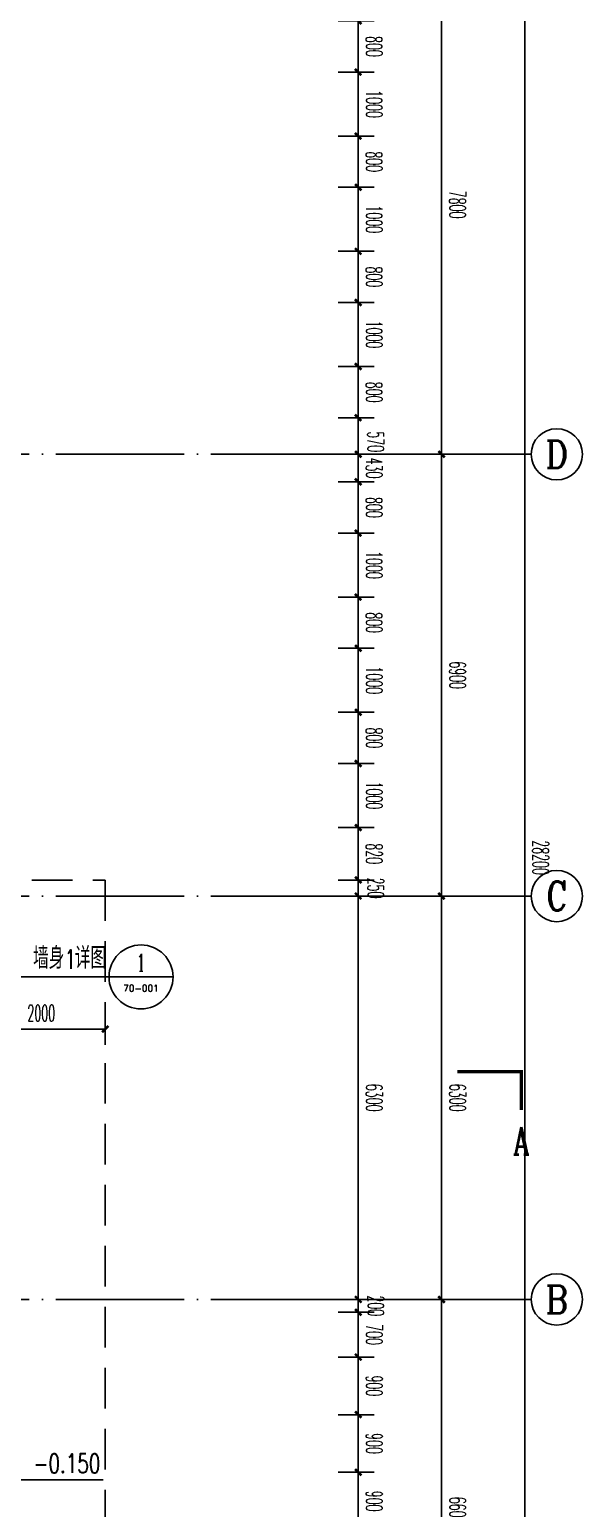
# Model space of a CAD drawing. Header units: millimetres. Extents: x -13830 to 215738, y -24143 to 193994.
# Drawn here: x 26195 to 34827, y 88334 to 111432 of the extents above; entities that cross this region are included whole.
import ezdxf
from ezdxf.enums import TextEntityAlignment as Align

# ---------------------------------------------------------------- set-up
doc = ezdxf.new("R2010")
doc.units = ezdxf.units.MM
doc.header["$LTSCALE"] = 100
doc.linetypes.add('DOTE', pattern=[2.42, 2, -0.2, 0.02, -0.2])
doc.linetypes.add('MCST GF$0$Club House GF$0$Club House GF$0$DASHED2', pattern=[9.525, 6.35, -3.175])
doc.layers.get('0').update_dxf_attribs({"linetype": 'CONTINUOUS'})
doc.layers.get('DEFPOINTS').update_dxf_attribs({"linetype": 'CONTINUOUS'})
for name, color, linetype in [('A-Drain-Well', 201, 'CONTINUOUS'), ('AXIS', 3, 'CONTINUOUS'), ('AXIS_TEXT', 7, 'CONTINUOUS'), ('DIM_ELEV', 3, 'CONTINUOUS'), ('DIM_IDEN', 3, 'CONTINUOUS'), ('DIM_SYMB', 3, 'CONTINUOUS'), ('DOTE', 8, 'CONTINUOUS'), ('MCST GF$0$A-_FNSH----_E-', 9, 'CONTINUOUS'), ('PUB_DIM', 3, 'CONTINUOUS'), ('PUB_TEXT', 7, 'CONTINUOUS'), ('WINDOW', 4, 'CONTINUOUS')]:
    doc.layers.add(name, color=color, linetype=linetype)
doc.styles.add('_TCH_AXIS', font='COMPLEX', dxfattribs={"bigfont": 'GBCBIG'})
doc.styles.add('_TCH_DIM', font='SIMPLEX', dxfattribs={"bigfont": 'GBCBIG'})
doc.styles.add('_TCH_LABEL', font='COMPLEX', dxfattribs={"bigfont": 'GBCBIG'})
doc.styles.add('COMPLEX', font='COMPLEX')
doc.styles.add('DIM_FONT_T3', font='SIMPLEX', dxfattribs={"width": 0.494118, "bigfont": 'GBCBIG'})
doc.dimstyles.new('_TCH_ARCH&&100', dxfattribs={"dimtxt": 255, "dimasz": 100, "dimexe": 250, "dimexo": 300, "dimgap": 122.5, "dimtad": 1, "dimdec": 0, "dimzin": 0, "dimdsep": 46, "dimtxsty": 'DIM_FONT_T3', "dimblk": 'ARCHTICK', "dimcen": 0.09, "dimclrt": 7, "dimazin": 0, "dimtfac": 1, "dimtdec": 0, "dimtix": 1, "dimtmove": 2, "dimatfit": 3, "dimldrblk": 'ARCHTICK', "dimfxl": 1, "dimtolj": 1, "dimtzin": 0, "dimarcsym": 0})

# ---------------------------------------------------------------- blocks, each defined once
blk = doc.blocks.new('_AXISO')
blk.add_circle((0, 0), 0.5)
at = {"layer": 'AXIS_TEXT', "style": 'COMPLEX', "width": 1.041667}
blk.add_attdef('A', text='', height=0.56, dxfattribs=at).set_placement((-0.25, -0.28), (0.25, -0.28), align=Align.FIT)
blk = doc.blocks.new('_ArchTick')
at = {"color": 0, "linetype": 'ByBlock', "const_width": 0.4}
blk.add_lwpolyline([(-0.5, -0.5), (0.5, 0.5)], dxfattribs=at)
blk = doc.blocks.new('*D1037')
at = {"layer": 'AXIS', "color": 0, "lineweight": -2, "transparency": 16777216}
for p, q in [((25350, 27650), (28200, 27650)), ((27950, -550), (27950, 27650)), ((25350, -550), (28200, -550))]:
    blk.add_line(p, q, dxfattribs=at)
at = {"layer": 'DEFPOINTS', "color": 0, "transparency": 16777216}
for p in [(25050, 27650), (27950, 27650), (25050, -550)]:
    blk.add_point(p, dxfattribs=at)
at = {"layer": 'AXIS', "color": 0, "lineweight": -2, "transparency": 16777216, "xscale": 100, "yscale": 100, "zscale": 100}
for p, rotation in [((27950, 27650), 90.0000788328642), ((27950, -550), 270.0000788328642)]:
    blk.add_blockref('_ArchTick', p, dxfattribs=dict(at, rotation=rotation))
at = {"layer": 'AXIS', "color": 7, "transparency": 16777216, "insert": (28200, 13550), "char_height": 255, "attachment_point": 5, "rotation": 270.0001, "style": 'DIM_FONT_T3'}
blk.add_mtext('\\A1;28200', dxfattribs=at)
blk = doc.blocks.new('*D1039')
at = {"layer": 'AXIS', "color": 0, "lineweight": -2, "transparency": 16777216}
for p, q in [((25900, 6650), (26900, 6650)), ((26650, 50), (26650, 6650)), ((25900, 50), (26900, 50))]:
    blk.add_line(p, q, dxfattribs=at)
at = {"layer": 'DEFPOINTS', "color": 0, "transparency": 16777216}
for p in [(25600, 6650), (26650, 6650), (25600, 50)]:
    blk.add_point(p, dxfattribs=at)
at = {"layer": 'AXIS', "color": 0, "lineweight": -2, "transparency": 16777216, "xscale": 100, "yscale": 100, "zscale": 100}
for p, rotation in [((26650, 6650), 90.00007883286418), ((26650, 50), 270.0000788328642)]:
    blk.add_blockref('_ArchTick', p, dxfattribs=dict(at, rotation=rotation))
at = {"layer": 'AXIS', "color": 7, "transparency": 16777216, "insert": (26900, 3350), "char_height": 255, "attachment_point": 5, "rotation": 270.0001, "style": 'DIM_FONT_T3'}
blk.add_mtext('\\A1;6600', dxfattribs=at)
blk = doc.blocks.new('*D1040')
at = {"layer": 'AXIS', "color": 0, "lineweight": -2, "transparency": 16777216}
for p, q in [((25900, 12950), (26900, 12950)), ((26650, 6650), (26650, 12950)), ((25900, 6650), (26900, 6650))]:
    blk.add_line(p, q, dxfattribs=at)
at = {"layer": 'DEFPOINTS', "color": 0, "transparency": 16777216}
for p in [(25600, 12950), (26650, 12950), (25600, 6650)]:
    blk.add_point(p, dxfattribs=at)
at = {"layer": 'AXIS', "color": 0, "lineweight": -2, "transparency": 16777216, "xscale": 100, "yscale": 100, "zscale": 100}
for p, rotation in [((26650, 12950), 90.00007883286418), ((26650, 6650), 270.0000788328642)]:
    blk.add_blockref('_ArchTick', p, dxfattribs=dict(at, rotation=rotation))
at = {"layer": 'AXIS', "color": 7, "transparency": 16777216, "insert": (26900, 9800), "char_height": 255, "attachment_point": 5, "rotation": 270.0001, "style": 'DIM_FONT_T3'}
blk.add_mtext('\\A1;6300', dxfattribs=at)
blk = doc.blocks.new('*D1041')
at = {"layer": 'AXIS', "color": 0, "lineweight": -2, "transparency": 16777216}
for p, q in [((25900, 19850), (26900, 19850)), ((26650, 12950), (26650, 19850)), ((25900, 12950), (26900, 12950))]:
    blk.add_line(p, q, dxfattribs=at)
at = {"layer": 'DEFPOINTS', "color": 0, "transparency": 16777216}
for p in [(25600, 19850), (26650, 19850), (25600, 12950)]:
    blk.add_point(p, dxfattribs=at)
at = {"layer": 'AXIS', "color": 0, "lineweight": -2, "transparency": 16777216, "xscale": 100, "yscale": 100, "zscale": 100}
for p, rotation in [((26650, 19850), 90.00007883286418), ((26650, 12950), 270.0000788328642)]:
    blk.add_blockref('_ArchTick', p, dxfattribs=dict(at, rotation=rotation))
at = {"layer": 'AXIS', "color": 7, "transparency": 16777216, "insert": (26900, 16400), "char_height": 255, "attachment_point": 5, "rotation": 270.0001, "style": 'DIM_FONT_T3'}
blk.add_mtext('\\A1;6900', dxfattribs=at)
blk = doc.blocks.new('*D1042')
at = {"layer": 'AXIS', "color": 0, "lineweight": -2, "transparency": 16777216}
for p, q in [((25900, 27650), (26900, 27650)), ((26650, 19850), (26650, 27650)), ((25900, 19850), (26900, 19850))]:
    blk.add_line(p, q, dxfattribs=at)
at = {"layer": 'DEFPOINTS', "color": 0, "transparency": 16777216}
for p in [(25600, 27650), (26650, 27650), (25600, 19850)]:
    blk.add_point(p, dxfattribs=at)
at = {"layer": 'AXIS', "color": 0, "lineweight": -2, "transparency": 16777216, "xscale": 100, "yscale": 100, "zscale": 100}
for p, rotation in [((26650, 27650), 90.0000788328642), ((26650, 19850), 270.0000788328642)]:
    blk.add_blockref('_ArchTick', p, dxfattribs=dict(at, rotation=rotation))
at = {"layer": 'AXIS', "color": 7, "transparency": 16777216, "insert": (26900, 23750), "char_height": 255, "attachment_point": 5, "rotation": 270.0001, "style": 'DIM_FONT_T3'}
blk.add_mtext('\\A1;7800', dxfattribs=at)
blk = doc.blocks.new('*D918')
at = {"layer": 'DEFPOINTS', "color": 0, "transparency": 16777216}
for p in [(30715, 88898), (31326, 88898), (30715, 87998)]:
    blk.add_point(p, dxfattribs=at)
at = {"layer": 'PUB_DIM', "color": 0, "lineweight": -2, "transparency": 16777216}
for p, q in [((31015, 88898), (31576, 88898)), ((31326, 87998), (31326, 88898)), ((31015, 87998), (31576, 87998))]:
    blk.add_line(p, q, dxfattribs=at)
at = {"layer": 'PUB_DIM', "color": 0, "lineweight": -2, "transparency": 16777216, "xscale": 100, "yscale": 100, "zscale": 100}
for p, rotation in [((31326, 88898), 90.00370710538883), ((31326, 87998), 270.0037071053889)]:
    blk.add_blockref('_ArchTick', p, dxfattribs=dict(at, rotation=rotation))
at = {"layer": 'PUB_DIM', "color": 7, "transparency": 16777216, "insert": (31576, 88448), "char_height": 255, "attachment_point": 5, "rotation": 270.0037, "style": 'DIM_FONT_T3'}
blk.add_mtext('\\A1;900', dxfattribs=at)
blk = doc.blocks.new('*D919')
at = {"layer": 'DEFPOINTS', "color": 0, "transparency": 16777216}
for p in [(30715, 89798), (31326, 89798), (30715, 88898)]:
    blk.add_point(p, dxfattribs=at)
at = {"layer": 'PUB_DIM', "color": 0, "lineweight": -2, "transparency": 16777216}
for p, q in [((31015, 89798), (31576, 89798)), ((31326, 88898), (31326, 89798)), ((31015, 88898), (31576, 88898))]:
    blk.add_line(p, q, dxfattribs=at)
at = {"layer": 'PUB_DIM', "color": 0, "lineweight": -2, "transparency": 16777216, "xscale": 100, "yscale": 100, "zscale": 100}
for p, rotation in [((31326, 89798), 90.00370710538911), ((31326, 88898), 270.0037071053891)]:
    blk.add_blockref('_ArchTick', p, dxfattribs=dict(at, rotation=rotation))
at = {"layer": 'PUB_DIM', "color": 7, "transparency": 16777216, "insert": (31576, 89348), "char_height": 255, "attachment_point": 5, "rotation": 270.0037, "style": 'DIM_FONT_T3'}
blk.add_mtext('\\A1;900', dxfattribs=at)
blk = doc.blocks.new('*D920')
at = {"layer": 'DEFPOINTS', "color": 0, "transparency": 16777216}
for p in [(30715, 90698), (31326, 90698), (30715, 89798)]:
    blk.add_point(p, dxfattribs=at)
at = {"layer": 'PUB_DIM', "color": 0, "lineweight": -2, "transparency": 16777216}
for p, q in [((31015, 90698), (31576, 90698)), ((31326, 89798), (31326, 90698)), ((31015, 89798), (31576, 89798))]:
    blk.add_line(p, q, dxfattribs=at)
at = {"layer": 'PUB_DIM', "color": 0, "lineweight": -2, "transparency": 16777216, "xscale": 100, "yscale": 100, "zscale": 100}
for p, rotation in [((31326, 90698), 90.00370710538883), ((31326, 89798), 270.0037071053889)]:
    blk.add_blockref('_ArchTick', p, dxfattribs=dict(at, rotation=rotation))
at = {"layer": 'PUB_DIM', "color": 7, "transparency": 16777216, "insert": (31576, 90248), "char_height": 255, "attachment_point": 5, "rotation": 270.0037, "style": 'DIM_FONT_T3'}
blk.add_mtext('\\A1;900', dxfattribs=at)
blk = doc.blocks.new('*D921')
at = {"layer": 'DEFPOINTS', "color": 0, "transparency": 16777216}
for p in [(30715, 91399), (31326, 91399), (30715, 90698)]:
    blk.add_point(p, dxfattribs=at)
at = {"layer": 'PUB_DIM', "color": 0, "lineweight": -2, "transparency": 16777216}
for p, q in [((31015, 91399), (31576, 91399)), ((31326, 90698), (31326, 91399)), ((31015, 90698), (31576, 90698))]:
    blk.add_line(p, q, dxfattribs=at)
at = {"layer": 'PUB_DIM', "color": 0, "lineweight": -2, "transparency": 16777216, "xscale": 100, "yscale": 100, "zscale": 100}
for p, rotation in [((31326, 91399), 90.00370710538911), ((31326, 90698), 270.0037071053891)]:
    blk.add_blockref('_ArchTick', p, dxfattribs=dict(at, rotation=rotation))
at = {"layer": 'PUB_DIM', "color": 7, "transparency": 16777216, "insert": (31576, 91048), "char_height": 255, "attachment_point": 5, "rotation": 270.0037, "style": 'DIM_FONT_T3'}
blk.add_mtext('\\A1;700', dxfattribs=at)
blk = doc.blocks.new('*D922')
at = {"layer": 'DEFPOINTS', "color": 0, "transparency": 16777216}
for p in [(30715, 91599), (31326, 91599), (30715, 91399)]:
    blk.add_point(p, dxfattribs=at)
at = {"layer": 'PUB_DIM', "color": 0, "lineweight": -2, "transparency": 16777216}
for p, q in [((31015, 91599), (31576, 91599)), ((31326, 91599), (31326, 91699)), ((31326, 91399), (31326, 91599)), ((31015, 91399), (31576, 91399)), ((31326, 91399), (31326, 91299))]:
    blk.add_line(p, q, dxfattribs=at)
at = {"layer": 'PUB_DIM', "color": 0, "lineweight": -2, "transparency": 16777216, "xscale": 100, "yscale": 100, "zscale": 100}
for p, rotation in [((31326, 91599), 270.0037071053881), ((31326, 91399), 90.00370710538809)]:
    blk.add_blockref('_ArchTick', p, dxfattribs=dict(at, rotation=rotation))
at = {"layer": 'PUB_DIM', "color": 7, "transparency": 16777216, "insert": (31601, 91499), "char_height": 255, "attachment_point": 5, "rotation": 270.0037, "style": 'DIM_FONT_T3'}
blk.add_mtext('\\A1;200', dxfattribs=at)
blk = doc.blocks.new('*D923')
at = {"layer": 'DEFPOINTS', "color": 0, "transparency": 16777216}
for p in [(30715, 97899), (31326, 97899), (30715, 91599)]:
    blk.add_point(p, dxfattribs=at)
at = {"layer": 'PUB_DIM', "color": 0, "lineweight": -2, "transparency": 16777216}
for p, q in [((31015, 97899), (31576, 97899)), ((31326, 91599), (31326, 97899)), ((31015, 91599), (31576, 91599))]:
    blk.add_line(p, q, dxfattribs=at)
at = {"layer": 'PUB_DIM', "color": 0, "lineweight": -2, "transparency": 16777216, "xscale": 100, "yscale": 100, "zscale": 100}
for p, rotation in [((31326, 97899), 90.00370710538895), ((31326, 91599), 270.003707105389)]:
    blk.add_blockref('_ArchTick', p, dxfattribs=dict(at, rotation=rotation))
at = {"layer": 'PUB_DIM', "color": 7, "transparency": 16777216, "insert": (31576, 94749), "char_height": 255, "attachment_point": 5, "rotation": 270.0037, "style": 'DIM_FONT_T3'}
blk.add_mtext('\\A1;6300', dxfattribs=at)
blk = doc.blocks.new('*D924')
at = {"layer": 'DEFPOINTS', "color": 0, "transparency": 16777216}
for p in [(30715, 98149), (31326, 98149), (30715, 97899)]:
    blk.add_point(p, dxfattribs=at)
at = {"layer": 'PUB_DIM', "color": 0, "lineweight": -2, "transparency": 16777216}
for p, q in [((31015, 98149), (31576, 98149)), ((31326, 97899), (31326, 98149)), ((31015, 97899), (31576, 97899))]:
    blk.add_line(p, q, dxfattribs=at)
at = {"layer": 'PUB_DIM', "color": 0, "lineweight": -2, "transparency": 16777216, "xscale": 100, "yscale": 100, "zscale": 100}
for p, rotation in [((31326, 98149), 90.00370710538854), ((31326, 97899), 270.0037071053885)]:
    blk.add_blockref('_ArchTick', p, dxfattribs=dict(at, rotation=rotation))
at = {"layer": 'PUB_DIM', "color": 7, "transparency": 16777216, "insert": (31601, 98024), "char_height": 255, "attachment_point": 5, "rotation": 270.0037, "style": 'DIM_FONT_T3'}
blk.add_mtext('\\A1;250', dxfattribs=at)
blk = doc.blocks.new('*D925')
at = {"layer": 'DEFPOINTS', "color": 0, "transparency": 16777216}
for p in [(30715, 98969), (31326, 98969), (30715, 98149)]:
    blk.add_point(p, dxfattribs=at)
at = {"layer": 'PUB_DIM', "color": 0, "lineweight": -2, "transparency": 16777216}
for p, q in [((31015, 98969), (31576, 98969)), ((31326, 98149), (31326, 98969)), ((31015, 98149), (31576, 98149))]:
    blk.add_line(p, q, dxfattribs=at)
at = {"layer": 'PUB_DIM', "color": 0, "lineweight": -2, "transparency": 16777216, "xscale": 100, "yscale": 100, "zscale": 100}
for p, rotation in [((31326, 98969), 90.00370710538895), ((31326, 98149), 270.003707105389)]:
    blk.add_blockref('_ArchTick', p, dxfattribs=dict(at, rotation=rotation))
at = {"layer": 'PUB_DIM', "color": 7, "transparency": 16777216, "insert": (31576, 98559), "char_height": 255, "attachment_point": 5, "rotation": 270.0037, "style": 'DIM_FONT_T3'}
blk.add_mtext('\\A1;820', dxfattribs=at)
blk = doc.blocks.new('*D926')
at = {"layer": 'DEFPOINTS', "color": 0, "transparency": 16777216}
for p in [(30715, 99969), (31326, 99969), (30715, 98969)]:
    blk.add_point(p, dxfattribs=at)
at = {"layer": 'PUB_DIM', "color": 0, "lineweight": -2, "transparency": 16777216}
for p, q in [((31015, 99969), (31576, 99969)), ((31326, 98969), (31326, 99969)), ((31015, 98969), (31576, 98969))]:
    blk.add_line(p, q, dxfattribs=at)
at = {"layer": 'PUB_DIM', "color": 0, "lineweight": -2, "transparency": 16777216, "xscale": 100, "yscale": 100, "zscale": 100}
for p, rotation in [((31326, 99969), 90.00370710538911), ((31326, 98969), 270.0037071053891)]:
    blk.add_blockref('_ArchTick', p, dxfattribs=dict(at, rotation=rotation))
at = {"layer": 'PUB_DIM', "color": 7, "transparency": 16777216, "insert": (31576, 99469), "char_height": 255, "attachment_point": 5, "rotation": 270.0037, "style": 'DIM_FONT_T3'}
blk.add_mtext('\\A1;1000', dxfattribs=at)
blk = doc.blocks.new('*D927')
at = {"layer": 'DEFPOINTS', "color": 0, "transparency": 16777216}
for p in [(30715, 100769), (31326, 100769), (30715, 99969)]:
    blk.add_point(p, dxfattribs=at)
at = {"layer": 'PUB_DIM', "color": 0, "lineweight": -2, "transparency": 16777216}
for p, q in [((31015, 100769), (31576, 100769)), ((31326, 99969), (31326, 100769)), ((31015, 99969), (31576, 99969))]:
    blk.add_line(p, q, dxfattribs=at)
at = {"layer": 'PUB_DIM', "color": 0, "lineweight": -2, "transparency": 16777216, "xscale": 100, "yscale": 100, "zscale": 100}
for p, rotation in [((31326, 100769), 90.00370710538874), ((31326, 99969), 270.0037071053887)]:
    blk.add_blockref('_ArchTick', p, dxfattribs=dict(at, rotation=rotation))
at = {"layer": 'PUB_DIM', "color": 7, "transparency": 16777216, "insert": (31576, 100369), "char_height": 255, "attachment_point": 5, "rotation": 270.0037, "style": 'DIM_FONT_T3'}
blk.add_mtext('\\A1;800', dxfattribs=at)
blk = doc.blocks.new('*D928')
at = {"layer": 'DEFPOINTS', "color": 0, "transparency": 16777216}
for p in [(30715, 101769), (31326, 101769), (30715, 100769)]:
    blk.add_point(p, dxfattribs=at)
at = {"layer": 'PUB_DIM', "color": 0, "lineweight": -2, "transparency": 16777216}
for p, q in [((31015, 101769), (31576, 101769)), ((31326, 100769), (31326, 101769)), ((31015, 100769), (31576, 100769))]:
    blk.add_line(p, q, dxfattribs=at)
at = {"layer": 'PUB_DIM', "color": 0, "lineweight": -2, "transparency": 16777216, "xscale": 100, "yscale": 100, "zscale": 100}
for p, rotation in [((31326, 101769), 90.00370710538895), ((31326, 100769), 270.003707105389)]:
    blk.add_blockref('_ArchTick', p, dxfattribs=dict(at, rotation=rotation))
at = {"layer": 'PUB_DIM', "color": 7, "transparency": 16777216, "insert": (31576, 101269), "char_height": 255, "attachment_point": 5, "rotation": 270.0037, "style": 'DIM_FONT_T3'}
blk.add_mtext('\\A1;1000', dxfattribs=at)
blk = doc.blocks.new('*D929')
at = {"layer": 'DEFPOINTS', "color": 0, "transparency": 16777216}
for p in [(30714, 102569), (31325, 102569), (30715, 101769)]:
    blk.add_point(p, dxfattribs=at)
at = {"layer": 'PUB_DIM', "color": 0, "lineweight": -2, "transparency": 16777216}
for p, q in [((31014, 102569), (31575, 102569)), ((31326, 101769), (31325, 102569)), ((31015, 101769), (31576, 101769))]:
    blk.add_line(p, q, dxfattribs=at)
at = {"layer": 'PUB_DIM', "color": 0, "lineweight": -2, "transparency": 16777216, "xscale": 100, "yscale": 100, "zscale": 100}
for p, rotation in [((31325, 102569), 90.003707105389), ((31326, 101769), 270.003707105389)]:
    blk.add_blockref('_ArchTick', p, dxfattribs=dict(at, rotation=rotation))
at = {"layer": 'PUB_DIM', "color": 7, "transparency": 16777216, "insert": (31575, 102169), "char_height": 255, "attachment_point": 5, "rotation": 270.0037, "style": 'DIM_FONT_T3'}
blk.add_mtext('\\A1;800', dxfattribs=at)
blk = doc.blocks.new('*D930')
at = {"layer": 'DEFPOINTS', "color": 0, "transparency": 16777216}
for p in [(30714, 103569), (31325, 103569), (30714, 102569)]:
    blk.add_point(p, dxfattribs=at)
at = {"layer": 'PUB_DIM', "color": 0, "lineweight": -2, "transparency": 16777216}
for p, q in [((31014, 103569), (31575, 103569)), ((31325, 102569), (31325, 103569)), ((31014, 102569), (31575, 102569))]:
    blk.add_line(p, q, dxfattribs=at)
at = {"layer": 'PUB_DIM', "color": 0, "lineweight": -2, "transparency": 16777216, "xscale": 100, "yscale": 100, "zscale": 100}
for p, rotation in [((31325, 103569), 90.00370710538895), ((31325, 102569), 270.003707105389)]:
    blk.add_blockref('_ArchTick', p, dxfattribs=dict(at, rotation=rotation))
at = {"layer": 'PUB_DIM', "color": 7, "transparency": 16777216, "insert": (31575, 103069), "char_height": 255, "attachment_point": 5, "rotation": 270.0037, "style": 'DIM_FONT_T3'}
blk.add_mtext('\\A1;1000', dxfattribs=at)
blk = doc.blocks.new('*D931')
at = {"layer": 'DEFPOINTS', "color": 0, "transparency": 16777216}
for p in [(30714, 104369), (31325, 104369), (30714, 103569)]:
    blk.add_point(p, dxfattribs=at)
at = {"layer": 'PUB_DIM', "color": 0, "lineweight": -2, "transparency": 16777216}
for p, q in [((31014, 104369), (31575, 104369)), ((31325, 103569), (31325, 104369)), ((31014, 103569), (31575, 103569))]:
    blk.add_line(p, q, dxfattribs=at)
at = {"layer": 'PUB_DIM', "color": 0, "lineweight": -2, "transparency": 16777216, "xscale": 100, "yscale": 100, "zscale": 100}
for p, rotation in [((31325, 104369), 90.00370710538895), ((31325, 103569), 270.003707105389)]:
    blk.add_blockref('_ArchTick', p, dxfattribs=dict(at, rotation=rotation))
at = {"layer": 'PUB_DIM', "color": 7, "transparency": 16777216, "insert": (31575, 103969), "char_height": 255, "attachment_point": 5, "rotation": 270.0037, "style": 'DIM_FONT_T3'}
blk.add_mtext('\\A1;800', dxfattribs=at)
blk = doc.blocks.new('*D932')
at = {"layer": 'DEFPOINTS', "color": 0, "transparency": 16777216}
for p in [(30714, 104799), (31325, 104799), (30714, 104369)]:
    blk.add_point(p, dxfattribs=at)
at = {"layer": 'PUB_DIM', "color": 0, "lineweight": -2, "transparency": 16777216}
for p, q in [((31325, 104799), (31325, 104899)), ((31014, 104799), (31575, 104799)), ((31325, 104369), (31325, 104799)), ((31014, 104369), (31575, 104369)), ((31325, 104369), (31325, 104269))]:
    blk.add_line(p, q, dxfattribs=at)
at = {"layer": 'PUB_DIM', "color": 0, "lineweight": -2, "transparency": 16777216, "xscale": 100, "yscale": 100, "zscale": 100}
for p, rotation in [((31325, 104799), 270.0037071053887), ((31325, 104369), 90.00370710538874)]:
    blk.add_blockref('_ArchTick', p, dxfattribs=dict(at, rotation=rotation))
at = {"layer": 'PUB_DIM', "color": 7, "transparency": 16777216, "insert": (31575, 104584), "char_height": 255, "attachment_point": 5, "rotation": 270.0037, "style": 'DIM_FONT_T3'}
blk.add_mtext('\\A1;430', dxfattribs=at)
blk = doc.blocks.new('*D933')
at = {"layer": 'DEFPOINTS', "color": 0, "transparency": 16777216}
for p in [(30714, 105369), (31325, 105369), (30714, 104799)]:
    blk.add_point(p, dxfattribs=at)
at = {"layer": 'PUB_DIM', "color": 0, "lineweight": -2, "transparency": 16777216}
for p, q in [((31014, 105369), (31575, 105369)), ((31325, 104799), (31325, 105369)), ((31014, 104799), (31575, 104799))]:
    blk.add_line(p, q, dxfattribs=at)
at = {"layer": 'PUB_DIM', "color": 0, "lineweight": -2, "transparency": 16777216, "xscale": 100, "yscale": 100, "zscale": 100}
for p, rotation in [((31325, 105369), 90.00370710538907), ((31325, 104799), 270.0037071053891)]:
    blk.add_blockref('_ArchTick', p, dxfattribs=dict(at, rotation=rotation))
at = {"layer": 'PUB_DIM', "color": 7, "transparency": 16777216, "insert": (31600, 104994), "char_height": 255, "attachment_point": 5, "rotation": 270.0037, "style": 'DIM_FONT_T3'}
blk.add_mtext('\\A1;570', dxfattribs=at)
blk = doc.blocks.new('*D934')
at = {"layer": 'DEFPOINTS', "color": 0, "transparency": 16777216}
for p in [(30714, 106169), (31325, 106169), (30714, 105369)]:
    blk.add_point(p, dxfattribs=at)
at = {"layer": 'PUB_DIM', "color": 0, "lineweight": -2, "transparency": 16777216}
for p, q in [((31014, 106169), (31575, 106169)), ((31325, 105369), (31325, 106169)), ((31014, 105369), (31575, 105369))]:
    blk.add_line(p, q, dxfattribs=at)
at = {"layer": 'PUB_DIM', "color": 0, "lineweight": -2, "transparency": 16777216, "xscale": 100, "yscale": 100, "zscale": 100}
for p, rotation in [((31325, 106169), 90.003707105389), ((31325, 105369), 270.003707105389)]:
    blk.add_blockref('_ArchTick', p, dxfattribs=dict(at, rotation=rotation))
at = {"layer": 'PUB_DIM', "color": 7, "transparency": 16777216, "insert": (31575, 105769), "char_height": 255, "attachment_point": 5, "rotation": 270.0037, "style": 'DIM_FONT_T3'}
blk.add_mtext('\\A1;800', dxfattribs=at)
blk = doc.blocks.new('*D935')
at = {"layer": 'DEFPOINTS', "color": 0, "transparency": 16777216}
for p in [(30714, 107169), (31325, 107169), (30714, 106169)]:
    blk.add_point(p, dxfattribs=at)
at = {"layer": 'PUB_DIM', "color": 0, "lineweight": -2, "transparency": 16777216}
for p, q in [((31014, 107169), (31575, 107169)), ((31325, 106169), (31325, 107169)), ((31014, 106169), (31575, 106169))]:
    blk.add_line(p, q, dxfattribs=at)
at = {"layer": 'PUB_DIM', "color": 0, "lineweight": -2, "transparency": 16777216, "xscale": 100, "yscale": 100, "zscale": 100}
for p, rotation in [((31325, 107169), 90.00370710538895), ((31325, 106169), 270.003707105389)]:
    blk.add_blockref('_ArchTick', p, dxfattribs=dict(at, rotation=rotation))
at = {"layer": 'PUB_DIM', "color": 7, "transparency": 16777216, "insert": (31575, 106669), "char_height": 255, "attachment_point": 5, "rotation": 270.0037, "style": 'DIM_FONT_T3'}
blk.add_mtext('\\A1;1000', dxfattribs=at)
blk = doc.blocks.new('*D936')
at = {"layer": 'DEFPOINTS', "color": 0, "transparency": 16777216}
for p in [(30714, 107969), (31325, 107969), (30714, 107169)]:
    blk.add_point(p, dxfattribs=at)
at = {"layer": 'PUB_DIM', "color": 0, "lineweight": -2, "transparency": 16777216}
for p, q in [((31014, 107969), (31575, 107969)), ((31325, 107169), (31325, 107969)), ((31014, 107169), (31575, 107169))]:
    blk.add_line(p, q, dxfattribs=at)
at = {"layer": 'PUB_DIM', "color": 0, "lineweight": -2, "transparency": 16777216, "xscale": 100, "yscale": 100, "zscale": 100}
for p, rotation in [((31325, 107969), 90.003707105389), ((31325, 107169), 270.003707105389)]:
    blk.add_blockref('_ArchTick', p, dxfattribs=dict(at, rotation=rotation))
at = {"layer": 'PUB_DIM', "color": 7, "transparency": 16777216, "insert": (31575, 107569), "char_height": 255, "attachment_point": 5, "rotation": 270.0037, "style": 'DIM_FONT_T3'}
blk.add_mtext('\\A1;800', dxfattribs=at)
blk = doc.blocks.new('*D937')
at = {"layer": 'DEFPOINTS', "color": 0, "transparency": 16777216}
for p in [(30714, 108969), (31325, 108969), (30714, 107969)]:
    blk.add_point(p, dxfattribs=at)
at = {"layer": 'PUB_DIM', "color": 0, "lineweight": -2, "transparency": 16777216}
for p, q in [((31014, 108969), (31575, 108969)), ((31325, 107969), (31325, 108969)), ((31014, 107969), (31575, 107969))]:
    blk.add_line(p, q, dxfattribs=at)
at = {"layer": 'PUB_DIM', "color": 0, "lineweight": -2, "transparency": 16777216, "xscale": 100, "yscale": 100, "zscale": 100}
for p, rotation in [((31325, 108969), 90.00370710538895), ((31325, 107969), 270.003707105389)]:
    blk.add_blockref('_ArchTick', p, dxfattribs=dict(at, rotation=rotation))
at = {"layer": 'PUB_DIM', "color": 7, "transparency": 16777216, "insert": (31575, 108469), "char_height": 255, "attachment_point": 5, "rotation": 270.0037, "style": 'DIM_FONT_T3'}
blk.add_mtext('\\A1;1000', dxfattribs=at)
blk = doc.blocks.new('*D938')
at = {"layer": 'DEFPOINTS', "color": 0, "transparency": 16777216}
for p in [(30714, 109769), (31325, 109769), (30714, 108969)]:
    blk.add_point(p, dxfattribs=at)
at = {"layer": 'PUB_DIM', "color": 0, "lineweight": -2, "transparency": 16777216}
for p, q in [((31014, 109769), (31575, 109769)), ((31325, 108969), (31325, 109769)), ((31014, 108969), (31575, 108969))]:
    blk.add_line(p, q, dxfattribs=at)
at = {"layer": 'PUB_DIM', "color": 0, "lineweight": -2, "transparency": 16777216, "xscale": 100, "yscale": 100, "zscale": 100}
for p, rotation in [((31325, 109769), 90.00370710538874), ((31325, 108969), 270.0037071053887)]:
    blk.add_blockref('_ArchTick', p, dxfattribs=dict(at, rotation=rotation))
at = {"layer": 'PUB_DIM', "color": 7, "transparency": 16777216, "insert": (31575, 109369), "char_height": 255, "attachment_point": 5, "rotation": 270.0037, "style": 'DIM_FONT_T3'}
blk.add_mtext('\\A1;800', dxfattribs=at)
blk = doc.blocks.new('*D939')
at = {"layer": 'DEFPOINTS', "color": 0, "transparency": 16777216}
for p in [(30714, 110769), (31325, 110769), (30714, 109769)]:
    blk.add_point(p, dxfattribs=at)
at = {"layer": 'PUB_DIM', "color": 0, "lineweight": -2, "transparency": 16777216}
for p, q in [((31014, 110769), (31575, 110769)), ((31325, 109769), (31325, 110769)), ((31014, 109769), (31575, 109769))]:
    blk.add_line(p, q, dxfattribs=at)
at = {"layer": 'PUB_DIM', "color": 0, "lineweight": -2, "transparency": 16777216, "xscale": 100, "yscale": 100, "zscale": 100}
for p, rotation in [((31325, 110769), 90.00370710538895), ((31325, 109769), 270.003707105389)]:
    blk.add_blockref('_ArchTick', p, dxfattribs=dict(at, rotation=rotation))
at = {"layer": 'PUB_DIM', "color": 7, "transparency": 16777216, "insert": (31575, 110269), "char_height": 255, "attachment_point": 5, "rotation": 270.0037, "style": 'DIM_FONT_T3'}
blk.add_mtext('\\A1;1000', dxfattribs=at)
blk = doc.blocks.new('*D940')
at = {"layer": 'DEFPOINTS', "color": 0, "transparency": 16777216}
for p in [(30714, 111569), (31325, 111569), (30714, 110769)]:
    blk.add_point(p, dxfattribs=at)
at = {"layer": 'PUB_DIM', "color": 0, "lineweight": -2, "transparency": 16777216}
for p, q in [((31014, 111569), (31575, 111569)), ((31325, 110769), (31325, 111569)), ((31014, 110769), (31575, 110769))]:
    blk.add_line(p, q, dxfattribs=at)
at = {"layer": 'PUB_DIM', "color": 0, "lineweight": -2, "transparency": 16777216, "xscale": 100, "yscale": 100, "zscale": 100}
for p, rotation in [((31325, 111569), 90.003707105389), ((31325, 110769), 270.003707105389)]:
    blk.add_blockref('_ArchTick', p, dxfattribs=dict(at, rotation=rotation))
at = {"layer": 'PUB_DIM', "color": 7, "transparency": 16777216, "insert": (31575, 111169), "char_height": 255, "attachment_point": 5, "rotation": 270.0037, "style": 'DIM_FONT_T3'}
blk.add_mtext('\\A1;800', dxfattribs=at)
blk = doc.blocks.new('*D1023')
at = {"layer": 'DEFPOINTS', "color": 0, "transparency": 16777216}
for p in [(27377, 95821), (25377, 95277), (27377, 95277)]:
    blk.add_point(p, dxfattribs=at)
at = {"layer": 'PUB_DIM', "color": 0, "lineweight": -2, "transparency": 16777216}
for p, q in [((25377, 95577), (25377, 96071)), ((27377, 95577), (27377, 96071)), ((25377, 95821), (27377, 95821))]:
    blk.add_line(p, q, dxfattribs=at)
at = {"layer": 'PUB_DIM', "color": 0, "lineweight": -2, "transparency": 16777216, "xscale": 100, "yscale": 100, "zscale": 100, "rotation": 180}
blk.add_blockref('_ArchTick', (25377, 95821), dxfattribs=at)
at = {"layer": 'PUB_DIM', "color": 0, "lineweight": -2, "transparency": 16777216, "xscale": 100, "yscale": 100, "zscale": 100}
blk.add_blockref('_ArchTick', (27377, 95821), dxfattribs=at)
at = {"layer": 'PUB_DIM', "color": 7, "transparency": 16777216, "insert": (26377, 96071), "char_height": 255, "attachment_point": 5, "style": 'DIM_FONT_T3'}
blk.add_mtext('\\A1;2000', dxfattribs=at)
blk = doc.blocks.new('dsffsfddf')
at = {"layer": 'AXIS'}
for p, q in [((25050, 19850), (28050, 19850)), ((25050, 12950), (28050, 12950)), ((25050, 6650), (28050, 6650))]:
    blk.add_line(p, q, dxfattribs=at)
at = {"layer": 'DOTE', "linetype": 'DOTE', "ltscale": 10}
for p, q in [((25050, 19850), (-1850, 19850)), ((25050, 12950), (-1850, 12950)), ((25050, 6650), (-1850, 6650))]:
    blk.add_line(p, q, dxfattribs=at)
at = {"layer": 'AXIS'}
ref = blk.add_blockref('_AXISO', (28450, 19850), dxfattribs=dict(at, xscale=800, yscale=800, zscale=800))
ref.add_attrib('A', 'D', dxfattribs={"layer": 'AXIS_TEXT', "height": 435.3, "style": '_TCH_AXIS'}).set_placement((28273.8, 19632.4), (28626.2, 19632.4), align=Align.FIT)
ref = blk.add_blockref('_AXISO', (28450, 12950), dxfattribs=dict(at, xscale=800, yscale=800, zscale=800))
ref.add_attrib('A', 'C', dxfattribs={"layer": 'AXIS_TEXT', "height": 455.7, "style": '_TCH_AXIS'}).set_placement((28287.3, 12722.2), (28612.7, 12722.2), align=Align.FIT)
ref = blk.add_blockref('_AXISO', (28450, 6650), dxfattribs=dict(at, xscale=800, yscale=800, zscale=800))
ref.add_attrib('A', 'B', dxfattribs={"layer": 'AXIS_TEXT', "height": 435.3, "style": '_TCH_AXIS'}).set_placement((28273.8, 6432.4), (28626.2, 6432.4), align=Align.FIT)
for p1, p2, distance, picture, middle in [((25050, -549.7), (25050, 27650), -2900, '*D1037', (28200, 13550.2)), ((25599.9, 19850), (25599.9, 27650), -1050.1, '*D1042', (26900, 23750)), ((25599.9, 12950), (25599.9, 19850), -1050.1, '*D1041', (26900, 16400)), ((25599.9, 6650), (25599.9, 12950), -1050.1, '*D1040', (26900, 9800)), ((25599.9, 50), (25599.9, 6650), -1050.1, '*D1039', (26900, 3350))]:
    dim = blk.add_aligned_dim(p1=p1, p2=p2, distance=distance, dimstyle='_TCH_ARCH&&100', dxfattribs=at)
    dim.commit()
    dim.dimension.update_dxf_attribs({"geometry": picture, "text_midpoint": middle})
blk = doc.blocks.new('DFSFDSFSF')
at = {"layer": 'DEFPOINTS'}
for points in [[(0, 0), (32400, 0), (32400, 39800), (0, 39800)], [(0, 0), (32400, 0), (32400, 39800), (0, 39800)], [(1300, 1300), (31100, 1300), (31100, 38500), (1300, 38500)], [(2600, 2600), (29800, 2600), (29800, 37200), (2600, 37200)]]:
    blk.add_lwpolyline(points, close=True, dxfattribs=at)
at = {"layer": 'DIM_ELEV'}
blk.add_line((24004, 10034), (25819, 10034), dxfattribs=at)
at = {"layer": 'DIM_IDEN'}
for p, q in [((16956, 17887), (25404, 17887)), ((25404, 17887), (25908, 17887)), ((26908, 17887), (25908, 17887))]:
    blk.add_line(p, q, dxfattribs=at)
blk.add_circle((26408, 17887), 500, dxfattribs=at)
at = {"layer": 'DIM_SYMB', "const_width": 50}
blk.add_lwpolyline([(31346, 16407), (32346, 16407), (32346, 15807)], dxfattribs=at)
at = {"layer": 'MCST GF$0$A-_FNSH----_E-', "linetype": 'MCST GF$0$Club House GF$0$Club House GF$0$DASHED2'}
blk.add_lwpolyline([(23750, 19400), (25850, 19400), (25850, 3650), (16490, 3650), (16490, 5650)], dxfattribs=at)
at = {"layer": 'A-Drain-Well'}
blk.add_blockref('dsffsfddf', (4450, 6200), dxfattribs=at)
at = {"layer": 'PUB_TEXT', "style": '_TCH_DIM'}
for s, p in [('墙身', (24723, 18014)), ('详图', (25375, 18014))]:
    blk.add_text(s, height=337.6, dxfattribs=at).set_placement(p)
at = {"layer": 'PUB_TEXT', "width": 0.705882}
for s, height, style, p in [('1', 298, '_TCH_DIM', (25215, 18014)), ('A', 425, '_TCH_LABEL', (32217, 15115)), ('-0.150', 297.5, '_TCH_DIM', (24729, 10139))]:
    blk.add_text(s, height=height, dxfattribs=dict(at, style=style)).set_placement(p)
at = {"layer": 'PUB_TEXT', "style": '_TCH_LABEL'}
for s, height, p, p2 in [('1', 268, (26350, 17979), (26465, 17979)), ('70-001', 101.7, (26129, 17660), (26686, 17660))]:
    blk.add_text(s, height=height, dxfattribs=at).set_placement(p, p2, align=Align.FIT)

msp = doc.modelspace()

# ---------------------------------------------------------------- block references
at = {"layer": 'WINDOW'}
msp.add_blockref('DFSFDSFSF', (1526.6, 78748.5), dxfattribs=at)

# ---------------------------------------------------------------- next in the draw order: dimensions: what is measured, and where the dimension line sits
at = {"layer": 'PUB_DIM'}
for p1, p2, distance, picture, middle in [((30714, 110768.5), (30713.9, 111568.5), -611, '*D940', (31574.9, 111168.6)), ((30714, 109768.5), (30714, 110768.5), -611, '*D939', (31575, 110268.6)), ((30714.1, 108968.5), (30714, 109768.5), -611, '*D938', (31575, 109368.6)), ((30714.1, 107968.5), (30714.1, 108968.5), -611, '*D937', (31575.1, 108468.6)), ((30714.2, 107168.5), (30714.1, 107968.5), -611, '*D936', (31575.1, 107568.6)), ((30714.3, 106168.5), (30714.2, 107168.5), -611, '*D935', (31575.2, 106668.6)), ((30714.3, 105368.5), (30714.3, 106168.5), -611, '*D934', (31575.3, 105768.6)), ((30714.4, 104368.5), (30714.4, 104798.5), -611, '*D932', (31575.3, 104583.6)), ((30714.4, 103568.5), (30714.4, 104368.5), -611, '*D931', (31575.4, 103968.6)), ((30714.5, 102568.5), (30714.4, 103568.5), -611, '*D930', (31575.4, 103068.6)), ((30714.6, 101768.5), (30714.5, 102568.5), -611, '*D929', (31575.5, 102168.6)), ((30714.6, 100768.5), (30714.6, 101768.5), -611, '*D928', (31575.6, 101268.6)), ((30714.7, 99968.5), (30714.6, 100768.5), -611, '*D927', (31575.6, 100368.6)), ((30714.7, 98968.5), (30714.7, 99968.5), -611, '*D926', (31575.7, 99468.6)), ((30714.8, 98148.5), (30714.7, 98968.5), -611, '*D925', (31575.7, 98558.6)), ((30715.2, 91598.5), (30714.8, 97898.5), -611, '*D923', (31576, 94748.6)), ((25376.7, 95277.4), (27376.6, 95277.4), 543.6, '*D1023', (26376.7, 96071)), ((30715.3, 90698.3), (30715.2, 91398.5), -611, '*D921', (31576.2, 91048.5)), ((30715.3, 89798.3), (30715.3, 90698.3), -611, '*D920', (31576.3, 90248.4)), ((30715.4, 88898.3), (30715.3, 89798.3), -611, '*D919', (31576.3, 89348.4)), ((30715.4, 87998.3), (30715.4, 88898.3), -611, '*D918', (31576.4, 88448.4))]:
    dim = msp.add_aligned_dim(p1=p1, p2=p2, distance=distance, dimstyle='_TCH_ARCH&&100', dxfattribs=at)
    dim.commit()
    dim.dimension.update_dxf_attribs({"geometry": picture, "text_midpoint": middle})
for base, p1, p2, picture, middle in [((31325.3, 105368.6), (30714.4, 104798.5), (30714.3, 105368.5), '*D933', (31600.3, 104993.6)), ((31325.8, 98148.6), (30714.8, 97898.5), (30714.8, 98148.5), '*D924', (31600.8, 98023.6)), ((31326.2, 91598.6), (30715.2, 91398.5), (30715.2, 91598.5), '*D922', (31601.2, 91498.6))]:
    dim = msp.add_linear_dim(base=base, p1=p1, p2=p2, angle=90.00371, dimstyle='_TCH_ARCH&&100', dxfattribs=at)
    dim.commit()
    dim.dimension.update_dxf_attribs({"geometry": picture, "text_midpoint": middle, "dimtype": 129})

doc.saveas('drawing.dxf')
